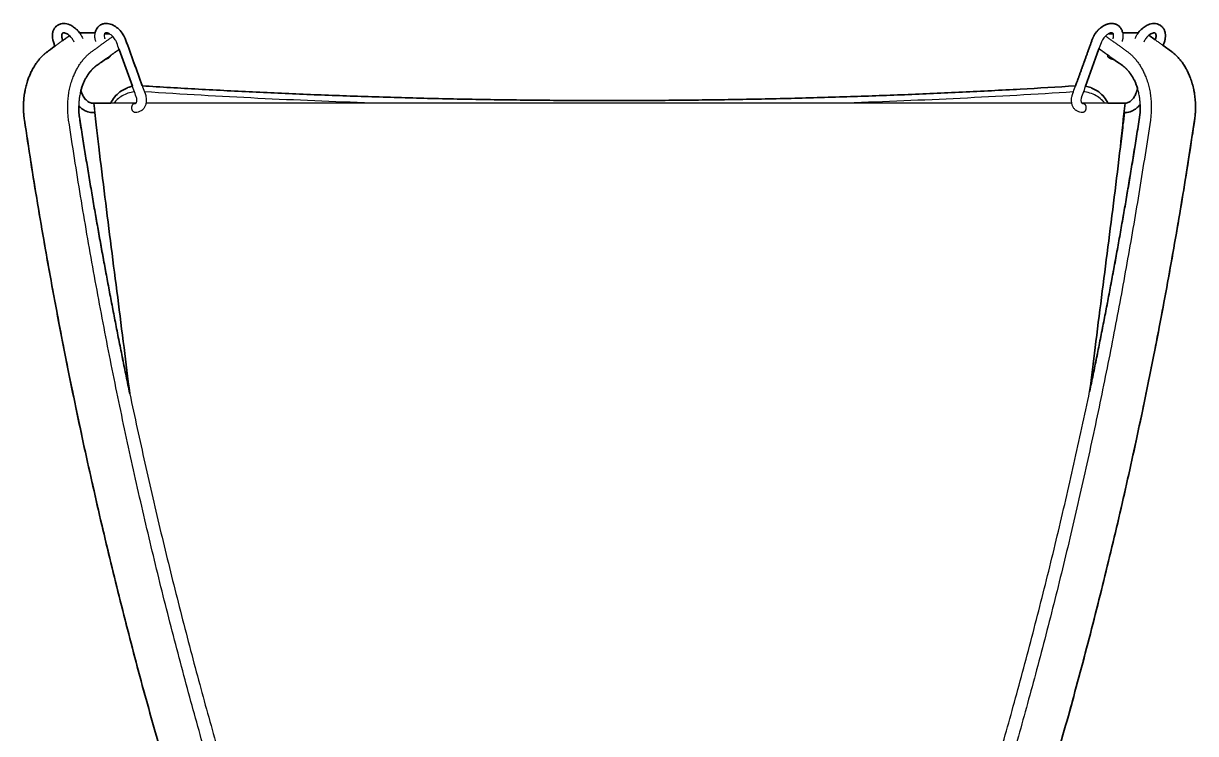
# Model space of a CAD drawing. Header units: millimetres. Extents: x 0 to 1845, y -1231 to 1016.
# Drawn here: x 32 to 782, y -670 to -216 of the extents above; entities that cross this region are included whole.
import ezdxf

# ---------------------------------------------------------------- set-up
doc = ezdxf.new("R2010")
doc.units = ezdxf.units.MM
doc.layers.add('Blocks', color=7, linetype='Continuous')
doc.layers.add('Blocks$Inner', color=7, linetype='Continuous', lineweight=25, true_color=0x007f00)
doc.layers.add('Blocks$Outline', color=7, linetype='Continuous', lineweight=35, true_color=0xff3f3f)

# ---------------------------------------------------------------- blocks, each defined once
blk = doc.blocks.new('Falcon Lounge Chair Back')
at = {"layer": 'Blocks$Inner'}
for points, knots in [([(51.59, 1003.24), (51.44, 1003.66), (51.31, 1004.08), (51.13, 1004.76), (51.07, 1005.03), (51.01, 1005.3), (50.89, 1005.93), (50.81, 1006.56), (50.78, 1007.18), (50.74, 1007.91), (50.78, 1008.64), (51.01, 1010.03), (51.2, 1010.69), (51.48, 1011.32), (51.72, 1011.88), (52.02, 1012.4), (52.79, 1013.4), (53.26, 1013.86), (53.8, 1014.25)], [41.390584, 41.390584, 41.390584, 41.390584, 42.762706, 42.762706, 43.651176, 43.651176, 43.651176, 45.723365, 45.723365, 45.723365, 48.199177, 48.199177, 50.644947, 50.644947, 50.644947, 52.81199, 52.81199, 55.214197, 55.214197, 55.214197, 55.214197]), ([(53.8, 1014.25), (53.85, 1014.28), (53.89, 1014.31), (54.04, 1014.41), (54.14, 1014.48), (54.24, 1014.54), (54.82, 1014.89), (55.45, 1015.16), (56.73, 1015.48), (57.37, 1015.56), (58.01, 1015.56), (59.27, 1015.56), (60.56, 1015.26), (61.81, 1014.74), (62.27, 1014.54), (62.72, 1014.32), (63.17, 1014.06), (63.98, 1013.6), (64.76, 1013.04), (65.5, 1012.39), (66.63, 1011.42), (67.65, 1010.26), (69.15, 1008.04), (69.7, 1007.03), (70.13, 1005.99)], [55.214197, 55.214197, 55.214197, 55.214197, 55.419834, 55.419834, 55.84661, 55.84661, 55.84661, 58.327912, 58.327912, 60.610626, 60.610626, 60.610626, 65.136614, 65.136614, 65.136614, 66.793989, 66.793989, 66.793989, 69.817762, 69.817762, 69.817762, 74.427916, 74.427916, 77.897101, 77.897101, 77.897101, 77.897101]), ([(78.53, 1003.96), (78.46, 1004.17), (78.41, 1004.38), (78.29, 1004.82), (78.24, 1005.06), (78.19, 1005.3), (78.01, 1006.18), (77.93, 1007.05), (77.94, 1007.91), (77.96, 1008.62), (78.04, 1009.31), (78.37, 1010.68), (78.63, 1011.35), (78.97, 1011.97), (79.47, 1012.87), (80.14, 1013.65), (80.98, 1014.25)], [0, 0, 0, 0, 0.679701, 0.679701, 1.467581, 1.467581, 1.467581, 4.363393, 4.363393, 4.363393, 6.78417, 6.78417, 9.337298, 9.337298, 9.337298, 13.046497, 13.046497, 13.046497, 13.046497]), ([(80.98, 1014.25), (81.32, 1014.5), (81.68, 1014.71), (82.06, 1014.89), (82.68, 1015.17), (83.33, 1015.37), (84.63, 1015.56), (85.27, 1015.58), (85.91, 1015.53), (87.17, 1015.42), (88.44, 1015.03), (89.65, 1014.43), (89.76, 1014.38), (89.86, 1014.32), (90.09, 1014.2), (90.22, 1014.13), (90.34, 1014.06), (91.37, 1013.48), (92.35, 1012.74), (93.25, 1011.88), (94.34, 1010.84), (95.31, 1009.64), (96.71, 1007.35), (97.2, 1006.32), (97.58, 1005.28)], [13.046497, 13.046497, 13.046497, 13.046497, 14.575592, 14.575592, 14.575592, 17.038315, 17.038315, 19.296015, 19.296015, 19.296015, 23.777894, 23.777894, 23.777894, 24.161206, 24.161206, 24.624192, 24.624192, 24.624192, 28.442211, 28.442211, 28.442211, 33.047966, 33.047966, 36.523917, 36.523917, 36.523917, 36.523917]), ([(715.73, 1005.28), (716.1, 1006.32), (716.6, 1007.35), (718, 1009.64), (718.96, 1010.84), (720.06, 1011.88), (720.96, 1012.74), (721.94, 1013.48), (722.96, 1014.06), (723.09, 1014.13), (723.21, 1014.2), (723.44, 1014.32), (723.55, 1014.38), (723.65, 1014.43), (724.87, 1015.03), (726.14, 1015.42), (727.4, 1015.53), (728.04, 1015.58), (728.67, 1015.56), (729.97, 1015.37), (730.63, 1015.17), (731.24, 1014.89), (731.62, 1014.71), (731.99, 1014.5), (732.33, 1014.25)], [16.730301, 16.730301, 16.730301, 16.730301, 20.206251, 20.206251, 24.812007, 24.812007, 24.812007, 28.630026, 28.630026, 28.630026, 29.093012, 29.093012, 29.476324, 29.476324, 29.476324, 33.958203, 33.958203, 33.958203, 36.215903, 36.215903, 38.678626, 38.678626, 38.678626, 40.207721, 40.207721, 40.207721, 40.207721]), ([(732.33, 1014.25), (733.16, 1013.65), (733.84, 1012.87), (734.33, 1011.97), (734.68, 1011.35), (734.93, 1010.68), (735.26, 1009.31), (735.35, 1008.62), (735.36, 1007.91), (735.38, 1007.05), (735.29, 1006.18), (735.12, 1005.3), (735.07, 1005.06), (735.01, 1004.82), (734.9, 1004.38), (734.84, 1004.17), (734.78, 1003.96)], [40.207721, 40.207721, 40.207721, 40.207721, 43.91692, 43.91692, 43.91692, 46.470048, 46.470048, 48.890825, 48.890825, 48.890825, 51.786637, 51.786637, 51.786637, 52.574517, 52.574517, 53.254218, 53.254218, 53.254218, 53.254218]), ([(743.18, 1005.99), (743.61, 1007.03), (744.15, 1008.04), (745.66, 1010.26), (746.67, 1011.42), (747.8, 1012.39), (748.54, 1013.04), (749.33, 1013.6), (750.14, 1014.06), (750.58, 1014.32), (751.04, 1014.54), (751.5, 1014.74), (752.74, 1015.26), (754.03, 1015.56), (755.3, 1015.56), (755.94, 1015.56), (756.57, 1015.48), (757.85, 1015.16), (758.48, 1014.89), (759.07, 1014.54), (759.17, 1014.48), (759.27, 1014.41), (759.41, 1014.31), (759.46, 1014.28), (759.51, 1014.25)], [0.792398, 0.792398, 0.792398, 0.792398, 4.261582, 4.261582, 8.871737, 8.871737, 8.871737, 11.89551, 11.89551, 11.89551, 13.552885, 13.552885, 13.552885, 18.078873, 18.078873, 18.078873, 20.361587, 20.361587, 22.842889, 22.842889, 22.842889, 23.269664, 23.269664, 23.475301, 23.475301, 23.475301, 23.475301]), ([(759.51, 1014.25), (760.04, 1013.86), (760.52, 1013.4), (761.29, 1012.4), (761.59, 1011.88), (761.83, 1011.32), (762.1, 1010.69), (762.29, 1010.03), (762.52, 1008.64), (762.56, 1007.91), (762.53, 1007.18), (762.5, 1006.56), (762.42, 1005.93), (762.29, 1005.3), (762.24, 1005.03), (762.18, 1004.76), (761.99, 1004.08), (761.86, 1003.66), (761.71, 1003.24)], [23.475301, 23.475301, 23.475301, 23.475301, 25.877509, 25.877509, 28.044551, 28.044551, 28.044551, 30.490322, 30.490322, 32.966134, 32.966134, 32.966134, 35.038323, 35.038323, 35.038323, 35.926792, 35.926792, 37.298915, 37.298915, 37.298915, 37.298915]), ([(57.31, 1009.38), (57.28, 1009.36), (57.26, 1009.34), (57.23, 1009.32), (57.23, 1009.31), (57.21, 1009.29), (57.19, 1009.28), (57.11, 1009.19), (57.05, 1009.09), (56.98, 1008.93), (56.88, 1008.71), (56.8, 1008.39), (56.75, 1007.53), (56.78, 1007.04), (56.89, 1006.49), (56.93, 1006.34), (56.96, 1006.18), (57.07, 1005.78), (57.14, 1005.53), (57.24, 1005.28)], [-8.566694, -8.566694, -8.566694, -8.566694, -7.951207, -7.951207, -7.851441, -7.851441, -7.4565, -7.4565, -5.957676, -5.957676, -5.957676, -3.777052, -3.777052, -1.718401, -1.718401, -1.718401, -1.152666, -1.152666, -0.268326, -0.268326, -0.268326, -0.268326]), ([(64.59, 1003.69), (64.31, 1004.35), (63.96, 1005.01), (62.97, 1006.47), (62.29, 1007.24), (61.57, 1007.86), (61.11, 1008.26), (60.64, 1008.59), (60.19, 1008.86), (59.72, 1009.12), (59.27, 1009.31), (58.53, 1009.52), (58.24, 1009.56), (58.01, 1009.56), (57.8, 1009.56), (57.65, 1009.53), (57.44, 1009.46), (57.37, 1009.42), (57.31, 1009.38)], [-22.705333, -22.705333, -22.705333, -22.705333, -20.411477, -20.411477, -17.360249, -17.360249, -17.360249, -15.410488, -15.410488, -15.410488, -13.431876, -13.431876, -11.656997, -11.656997, -11.656997, -10.055516, -10.055516, -8.566694, -8.566694, -8.566694, -8.566694]), ([(84.48, 1009.38), (84.46, 1009.36), (84.43, 1009.34), (84.39, 1009.3), (84.37, 1009.28), (84.34, 1009.24), (84.32, 1009.22), (84.3, 1009.19), (84.29, 1009.18), (84.27, 1009.15), (84.25, 1009.11), (84.22, 1009.07), (84.11, 1008.87), (84, 1008.55), (83.92, 1007.64), (83.95, 1007.09), (84.07, 1006.49), (84.1, 1006.35), (84.13, 1006.22), (84.19, 1005.96), (84.23, 1005.84), (84.27, 1005.71)], [15.387159, 15.387159, 15.387159, 15.387159, 15.992157, 15.992157, 16.485914, 16.485914, 16.885468, 16.885468, 16.992724, 16.992724, 17.492367, 17.492367, 17.492367, 19.970912, 19.970912, 22.24143, 22.24143, 22.24143, 22.74275, 22.74275, 23.178727, 23.178727, 23.178727, 23.178727]), ([(91.93, 1003.24), (91.7, 1003.89), (91.38, 1004.56), (90.46, 1006.06), (89.82, 1006.86), (89.11, 1007.53), (88.54, 1008.07), (87.94, 1008.52), (87.36, 1008.86), (87.24, 1008.93), (87.11, 1008.99), (86.77, 1009.16), (86.56, 1009.25), (85.99, 1009.46), (85.66, 1009.52), (85.39, 1009.55), (85.12, 1009.57), (84.93, 1009.55), (84.64, 1009.48), (84.56, 1009.43), (84.48, 1009.38)], [0.731674, 0.731674, 0.731674, 0.731674, 3.021457, 3.021457, 6.075521, 6.075521, 6.075521, 8.548543, 8.548543, 8.548543, 9.080817, 9.080817, 10.020746, 10.020746, 11.794963, 11.794963, 11.794963, 13.581821, 13.581821, 15.387159, 15.387159, 15.387159, 15.387159]), ([(728.82, 1009.38), (728.75, 1009.43), (728.66, 1009.48), (728.38, 1009.55), (728.18, 1009.57), (727.91, 1009.55), (727.64, 1009.52), (727.31, 1009.46), (726.74, 1009.25), (726.53, 1009.16), (726.19, 1008.99), (726.07, 1008.93), (725.94, 1008.86), (725.36, 1008.52), (724.76, 1008.07), (724.19, 1007.53), (723.49, 1006.86), (722.84, 1006.06), (721.93, 1004.56), (721.61, 1003.89), (721.37, 1003.24)], [7.791568, 7.791568, 7.791568, 7.791568, 9.596907, 9.596907, 11.383764, 11.383764, 11.383764, 13.157981, 13.157981, 14.09791, 14.09791, 14.630185, 14.630185, 14.630185, 17.103207, 17.103207, 17.103207, 20.15727, 20.15727, 22.447054, 22.447054, 22.447054, 22.447054]), ([(729.04, 1005.71), (729.08, 1005.84), (729.11, 1005.96), (729.18, 1006.22), (729.21, 1006.35), (729.24, 1006.49), (729.36, 1007.09), (729.39, 1007.64), (729.31, 1008.55), (729.19, 1008.87), (729.08, 1009.07), (729.06, 1009.11), (729.04, 1009.15), (729.01, 1009.18), (729.01, 1009.19), (728.99, 1009.22), (728.97, 1009.24), (728.93, 1009.28), (728.91, 1009.3), (728.87, 1009.34), (728.85, 1009.36), (728.82, 1009.38)], [0, 0, 0, 0, 0.435978, 0.435978, 0.937298, 0.937298, 0.937298, 3.207819, 3.207819, 5.686367, 5.686367, 5.686367, 6.185995, 6.185995, 6.293251, 6.293251, 6.692809, 6.692809, 7.186572, 7.186572, 7.791568, 7.791568, 7.791568, 7.791568]), ([(756, 1009.38), (755.94, 1009.42), (755.87, 1009.46), (755.65, 1009.53), (755.51, 1009.56), (755.3, 1009.56), (755.06, 1009.56), (754.77, 1009.52), (754.03, 1009.31), (753.59, 1009.12), (753.12, 1008.86), (752.66, 1008.59), (752.19, 1008.26), (751.73, 1007.86), (751.01, 1007.24), (750.34, 1006.47), (749.35, 1005.01), (748.99, 1004.35), (748.72, 1003.69)], [8.566694, 8.566694, 8.566694, 8.566694, 10.055516, 10.055516, 11.656997, 11.656997, 11.656997, 13.431876, 13.431876, 15.410488, 15.410488, 15.410488, 17.360249, 17.360249, 17.360249, 20.411477, 20.411477, 22.705333, 22.705333, 22.705333, 22.705333]), ([(756.07, 1005.28), (756.16, 1005.53), (756.24, 1005.78), (756.34, 1006.18), (756.38, 1006.34), (756.41, 1006.49), (756.52, 1007.04), (756.55, 1007.53), (756.51, 1008.39), (756.42, 1008.71), (756.32, 1008.93), (756.26, 1009.09), (756.19, 1009.19), (756.11, 1009.28), (756.1, 1009.29), (756.08, 1009.31), (756.08, 1009.32), (756.05, 1009.34), (756.02, 1009.36), (756, 1009.38)], [0.268326, 0.268326, 0.268326, 0.268326, 1.152666, 1.152666, 1.718401, 1.718401, 1.718401, 3.777052, 3.777052, 5.957676, 5.957676, 5.957676, 7.456496, 7.456496, 7.851436, 7.851436, 7.951202, 7.951202, 8.566694, 8.566694, 8.566694, 8.566694]), ([(88.08, 964.69), (88.23, 964.99), (88.39, 965.29), (88.56, 965.59), (89.33, 966.96), (90.28, 968.25), (91.35, 969.4), (92.42, 970.55), (93.64, 971.58), (94.95, 972.45), (96.01, 973.15), (97.14, 973.75), (98.31, 974.24), (98.44, 974.3), (98.56, 974.35), (98.8, 974.44), (98.92, 974.48), (99.03, 974.53), (99.99, 974.88), (100.97, 975.16), (101.98, 975.37)], [11.643512, 11.643512, 11.643512, 11.643512, 12.671187, 12.671187, 12.671187, 17.438098, 17.438098, 17.438098, 22.181621, 22.181621, 22.181621, 26.006193, 26.006193, 26.006193, 26.408949, 26.408949, 26.783679, 26.783679, 26.783679, 29.874066, 29.874066, 29.874066, 29.874066]), ([(108.24, 975.68), (120.21, 974.93), (132.18, 974.22), (144.15, 973.56), (156.46, 972.88), (168.78, 972.24), (181.11, 971.65), (193.43, 971.06), (205.76, 970.52), (218.09, 970.03), (230.42, 969.54), (242.75, 969.1), (255.09, 968.7), (267.73, 968.29), (280.37, 967.94), (293.01, 967.63), (305.66, 967.33), (318.31, 967.07), (330.96, 966.87), (343.61, 966.67), (356.27, 966.51), (368.93, 966.41), (381.59, 966.31), (394.25, 966.26), (406.92, 966.26), (419.58, 966.26), (432.24, 966.31), (444.91, 966.41), (457.56, 966.51), (470.22, 966.67), (482.88, 966.87), (495.52, 967.07), (508.17, 967.33), (520.82, 967.63), (533.46, 967.94), (546.11, 968.29), (558.75, 968.7), (571.08, 969.1), (583.41, 969.54), (595.75, 970.03), (608.07, 970.52), (620.4, 971.06), (632.73, 971.65), (645.05, 972.24), (657.37, 972.88), (669.69, 973.56), (681.48, 974.21), (693.27, 974.91), (705.05, 975.65)], [1.038855, 1.038855, 1.038855, 1.038855, 37.006175, 37.006175, 37.006175, 74.016019, 74.016019, 74.016019, 111.032289, 111.032289, 111.032289, 148.057382, 148.057382, 148.057382, 185.996678, 185.996678, 185.996678, 223.950546, 223.950546, 223.950546, 261.921743, 261.921743, 261.921743, 299.912963, 299.912963, 299.912963, 337.904182, 337.904182, 337.904182, 375.875379, 375.875379, 375.875379, 413.829247, 413.829247, 413.829247, 451.768543, 451.768543, 451.768543, 488.793636, 488.793636, 488.793636, 525.809906, 525.809906, 525.809906, 562.81975, 562.81975, 562.81975, 598.246568, 598.246568, 598.246568, 598.246568]), ([(711.36, 975.46), (712.54, 975.25), (713.69, 974.94), (714.8, 974.53), (714.92, 974.48), (715.03, 974.44), (715.27, 974.35), (715.4, 974.3), (715.52, 974.24), (716.69, 973.75), (717.82, 973.15), (718.88, 972.45), (720.19, 971.58), (721.41, 970.55), (722.48, 969.4), (723.55, 968.25), (724.5, 966.96), (725.27, 965.59), (725.44, 965.29), (725.6, 964.99), (725.75, 964.69)], [4.868253, 4.868253, 4.868253, 4.868253, 8.464325, 8.464325, 8.464325, 8.839055, 8.839055, 9.241811, 9.241811, 9.241811, 13.066383, 13.066383, 13.066383, 17.809906, 17.809906, 17.809906, 22.576817, 22.576817, 22.576817, 23.604509, 23.604509, 23.604509, 23.604509]), ([(69.69, 970.71), (69.97, 969.94), (70.37, 969.15), (71.42, 967.6), (72.07, 966.86), (72.76, 966.26), (73.2, 965.88), (73.66, 965.55), (74.1, 965.3), (74.55, 965.04), (74.97, 964.87), (75.68, 964.67), (75.96, 964.63), (76.17, 964.63)], [41.390585, 41.390585, 41.390585, 41.390585, 44.104281, 44.104281, 47.049601, 47.049601, 47.049601, 48.931237, 48.931237, 48.931237, 50.840616, 50.840616, 52.555115, 52.555115, 52.555115, 52.555115]), ([(103.24, 971.87), (103.17, 971.87), (103.1, 971.86), (101.69, 971.67), (100.37, 971.35), (97.81, 970.48), (96.58, 969.91), (94.27, 968.56), (93.18, 967.76), (91.44, 966.2), (90.74, 965.47), (90.11, 964.69)], [-0.8812244, -0.8812244, -0.8812244, -0.8812244, -0.8750001, -0.8750001, -0.7500001, -0.7500001, -0.6250836, -0.6250836, -0.4999982, -0.4999982, -0.4050916, -0.4050916, -0.4050916, -0.4050916]), ([(104.35, 964.79), (104.37, 964.8), (104.39, 964.82), (104.41, 964.84), (104.42, 964.85), (104.43, 964.86), (104.45, 964.88), (104.52, 964.96), (104.58, 965.05), (104.64, 965.19), (104.73, 965.39), (104.81, 965.69), (104.85, 966.51), (104.82, 966.99), (104.71, 967.52), (104.69, 967.66), (104.65, 967.81), (104.55, 968.2), (104.47, 968.44), (104.39, 968.68)], [-84.335731, -84.335731, -84.335731, -84.335731, -83.739261, -83.739261, -83.64256, -83.64256, -83.259772, -83.259772, -81.808087, -81.808087, -81.808087, -79.7008, -79.7008, -77.714372, -77.714372, -77.714372, -77.168461, -77.168461, -76.315062, -76.315062, -76.315062, -76.315062]), ([(110.03, 970.71), (110.18, 970.31), (110.31, 969.9), (110.48, 969.23), (110.54, 968.96), (110.6, 968.7), (110.72, 968.08), (110.8, 967.47), (110.83, 966.87), (110.86, 966.14), (110.82, 965.43), (110.6, 964.07), (110.41, 963.42), (110.14, 962.8), (109.91, 962.25), (109.61, 961.74), (108.85, 960.76), (108.38, 960.3), (107.85, 959.92)], [75.315062, 75.315062, 75.315062, 75.315062, 76.65613, 76.65613, 77.524658, 77.524658, 77.524658, 79.550995, 79.550995, 79.550995, 81.973591, 81.973591, 84.368918, 84.368918, 84.368918, 86.49303, 86.49303, 88.848893, 88.848893, 88.848893, 88.848893]), ([(705.45, 959.92), (704.92, 960.3), (704.45, 960.76), (703.7, 961.74), (703.4, 962.25), (703.16, 962.8), (702.9, 963.42), (702.71, 964.07), (702.48, 965.43), (702.45, 966.14), (702.48, 966.87), (702.51, 967.47), (702.58, 968.08), (702.71, 968.7), (702.76, 968.96), (702.82, 969.23), (703, 969.9), (703.13, 970.31), (703.27, 970.71)], [5.14033, 5.14033, 5.14033, 5.14033, 7.496193, 7.496193, 9.620305, 9.620305, 9.620305, 12.015631, 12.015631, 14.438228, 14.438228, 14.438228, 16.464565, 16.464565, 16.464565, 17.333093, 17.333093, 18.674161, 18.674161, 18.674161, 18.674161]), ([(708.92, 968.68), (708.83, 968.44), (708.76, 968.2), (708.65, 967.81), (708.62, 967.66), (708.59, 967.52), (708.48, 966.99), (708.45, 966.51), (708.5, 965.69), (708.58, 965.39), (708.67, 965.19), (708.73, 965.05), (708.79, 964.96), (708.86, 964.88), (708.87, 964.86), (708.89, 964.85), (708.89, 964.84), (708.92, 964.82), (708.94, 964.8), (708.96, 964.79)], [40.643204, 40.643204, 40.643204, 40.643204, 41.496603, 41.496603, 42.042514, 42.042514, 42.042514, 44.028941, 44.028941, 46.136229, 46.136229, 46.136229, 47.58791, 47.58791, 47.970697, 47.970697, 48.067398, 48.067398, 48.663873, 48.663873, 48.663873, 48.663873]), ([(723.72, 964.69), (723.33, 965.17), (722.91, 965.64), (721.45, 967.11), (720.32, 968.02), (717.9, 969.58), (716.6, 970.23), (713.89, 971.24), (712.49, 971.6), (710.74, 971.86), (710.41, 971.9), (710.09, 971.93)], [-0.5544667, -0.5544667, -0.5544667, -0.5544667, -0.5000333, -0.5000333, -0.3749755, -0.3749755, -0.2499375, -0.2499375, -0.1249666, -0.1249666, -0.096828, -0.096828, -0.096828, -0.096828]), ([(737.13, 964.63), (737.35, 964.63), (737.63, 964.67), (738.33, 964.87), (738.76, 965.04), (739.21, 965.3), (739.65, 965.55), (740.1, 965.88), (740.54, 966.26), (741.24, 966.86), (741.89, 967.6), (742.94, 969.15), (743.34, 969.94), (743.62, 970.71)], [41.153478, 41.153478, 41.153478, 41.153478, 42.867977, 42.867977, 44.777355, 44.777355, 44.777355, 46.658992, 46.658992, 46.658992, 49.604311, 49.604311, 52.318008, 52.318008, 52.318008, 52.318008]), ([(76.17, 958.63), (74.93, 958.63), (73.67, 958.92), (72.45, 959.43), (72, 959.62), (71.55, 959.85), (71.12, 960.1), (70.32, 960.55), (69.56, 961.1), (68.83, 961.73), (68.4, 962.1), (67.98, 962.51), (67.58, 962.94)], [41.153478, 41.153478, 41.153478, 41.153478, 45.583183, 45.583183, 45.583183, 47.203802, 47.203802, 47.203802, 50.159171, 50.159171, 50.159171, 51.940018, 51.940018, 51.940018, 51.940018]), ([(96.76, 964.69), (94.75, 964.69), (92.35, 964.69), (87.84, 964.69), (85.72, 964.69), (82.04, 964.69), (80.56, 964.69), (78.45, 964.69), (77.77, 964.69), (77.44, 964.69)], [2.036198, 2.036198, 2.036198, 2.036198, 8.049671, 8.049671, 12.94017, 12.94017, 17.509145, 17.509145, 21.864358, 21.864358, 21.864358, 21.864358]), ([(103.71, 964.63), (103.91, 964.63), (104.05, 964.66), (104.24, 964.72), (104.29, 964.75), (104.35, 964.79)], [95.139223, 95.139223, 95.139223, 95.139223, 96.688561, 96.688561, 98.132257, 98.132257, 98.132257, 98.132257]), ([(107.85, 959.92), (107.81, 959.89), (107.76, 959.85), (107.62, 959.76), (107.52, 959.69), (107.43, 959.63), (106.85, 959.28), (106.23, 959.03), (104.97, 958.71), (104.34, 958.63), (103.71, 958.63)], [88.848893, 88.848893, 88.848893, 88.848893, 89.050582, 89.050582, 89.469159, 89.469159, 89.469159, 91.902312, 91.902312, 94.139223, 94.139223, 94.139223, 94.139223]), ([(709.59, 958.63), (708.96, 958.63), (708.34, 958.71), (707.08, 959.03), (706.46, 959.28), (705.88, 959.63), (705.78, 959.69), (705.68, 959.76), (705.54, 959.85), (705.5, 959.89), (705.45, 959.92)], [-0.15, -0.15, -0.15, -0.15, 2.086911, 2.086911, 4.520064, 4.520064, 4.520064, 4.938641, 4.938641, 5.14033, 5.14033, 5.14033, 5.14033]), ([(708.96, 964.79), (709.01, 964.75), (709.07, 964.72), (709.26, 964.66), (709.4, 964.63), (709.59, 964.63)], [0, 0, 0, 0, 1.443696, 1.443696, 2.993034, 2.993034, 2.993034, 2.993034]), ([(736.71, 964.69), (736.39, 964.69), (735.7, 964.69), (733.6, 964.69), (732.12, 964.69), (728.44, 964.69), (726.31, 964.69), (721.82, 964.69), (719.41, 964.69), (717.39, 964.69)], [274.586343, 274.586343, 274.586343, 274.586343, 281.472931, 281.472931, 288.716919, 288.716919, 296.499133, 296.499133, 306.097839, 306.097839, 306.097839, 306.097839]), ([(746.44, 963.75), (745.84, 963.02), (745.18, 962.34), (744.47, 961.73), (743.75, 961.1), (742.98, 960.55), (742.19, 960.1), (741.75, 959.85), (741.31, 959.62), (740.86, 959.43), (739.64, 958.92), (738.37, 958.63), (737.13, 958.63)], [24.616596, 24.616596, 24.616596, 24.616596, 27.492151, 27.492151, 27.492151, 30.447522, 30.447522, 30.447522, 32.068141, 32.068141, 32.068141, 36.497844, 36.497844, 36.497844, 36.497844]), ([(80.42, 936.61), (81.69, 925.93), (83.01, 915.24), (85.69, 893.86), (87.04, 883.18), (89.77, 861.78), (91.14, 851.08), (93.87, 829.66), (95.23, 818.96), (97.8, 798.5), (99.02, 788.75), (100.23, 778.99)], [31.283559, 31.283559, 31.283559, 31.283559, 64.656845, 64.656845, 98.008473, 98.008473, 131.403379, 131.403379, 164.776649, 164.776649, 195.161597, 195.161597, 195.161597, 195.161597]), ([(714.08, 780.25), (715.23, 789.59), (716.4, 798.92), (718.92, 818.96), (720.28, 829.66), (723.01, 851.08), (724.38, 861.78), (727.11, 883.18), (728.46, 893.86), (731.14, 915.24), (732.46, 925.93), (733.73, 936.61)], [106.99086, 106.99086, 106.99086, 106.99086, 136.789209, 136.789209, 170.98632, 170.98632, 205.205629, 205.205629, 239.380538, 239.380538, 273.577666, 273.577666, 273.577666, 273.577666])]:
    blk.add_open_spline(points, degree=3, knots=knots, dxfattribs=at)
for points, degree in [([(61.71, 1007.74), (47.7, 997.64)], 1), ([(57.24, 1005.28), (57.45, 1004.67)], 1), ([(68.11, 1009.56), (78.11, 1009.56)], 1), ([(75.98, 997.64), (89.36, 1007.28)], 1), ([(87.06, 1009.02), (84.19, 1009.02)], 1), ([(97.58, 1005.28), (110.03, 970.71)], 1), ([(703.27, 970.71), (715.73, 1005.28)], 1), ([(724.25, 1007.59), (738.06, 997.64)], 1), ([(729.11, 1009.02), (726.24, 1009.02)], 1), ([(735.19, 1009.56), (745.2, 1009.56)], 1), ([(766.34, 997.64), (751.93, 1008.03)], 1), ([(756, 1005.09), (756.07, 1005.28)], 1), ([(52.39, 1001.02), (51.59, 1003.24)], 1), ([(93.46, 999.01), (79.18, 988.78)], 1), ([(104.39, 968.68), (91.93, 1003.24)], 1), ([(721.37, 1003.24), (708.92, 968.68)], 1), ([(734.86, 988.78), (720, 999.43)], 1), ([(761.71, 1003.24), (761.07, 1001.44)], 1), ([(86.92, 993.71), (86.76, 994.21)], 1), ([(87.6, 994.77), (87.59, 994.81)], 1), ([(725.7, 994.77), (725.85, 995.24)], 1), ([(68.96, 972.73), (69.69, 970.71)], 1), ([(254.8, 964.69), (206.41, 966.3), (158.02, 968.68), (109.63, 971.83)], 3), ([(703.66, 971.79), (655.45, 968.66), (607.24, 966.29), (559.03, 964.69)], 3), ([(743.62, 970.71), (744.75, 973.87)], 1), ([(76.17, 964.63), (77.08, 964.63)], 1), ([(77.44, 964.69), (77.08, 964.69)], 1), ([(77.08, 964.69), (77.64, 960), (78.75, 950.64), (79.87, 941.29), (80.42, 936.61)], 3), ([(80.42, 936.61), (79.43, 945.97), (78.44, 955.33), (77.44, 964.69)], 3), ([(104.14, 964.69), (96.76, 964.69)], 1), ([(702.61, 964.69), (110.7, 964.69)], 1), ([(717.39, 964.69), (709.16, 964.69)], 1), ([(733.73, 936.61), (734.72, 945.97), (735.71, 955.33), (736.71, 964.69)], 3), ([(733.73, 936.61), (734.28, 941.29), (735.4, 950.64), (736.51, 960), (737.08, 964.69)], 3), ([(737.08, 964.69), (736.71, 964.69)], 1), ([(737.07, 964.63), (737.13, 964.63)], 1), ([(77.8, 958.63), (76.17, 958.63)], 1), ([(737.13, 958.63), (736.35, 958.63)], 1)]:
    blk.add_open_spline(points, degree=degree, dxfattribs=at)
for points, weights in [([(715.72, 1005.27), (715.73, 1005.28), (715.73, 1005.28)], [0.998950113555, 0.99947186976, 1]), ([(756.07, 1005.04), (756.03, 1005.17), (756.07, 1005.28)], [0.965039695834, 0.97586299027, 1]), ([(47.7, 997.64), (28.38, 983.72), (32.87, 953.73)], [1, 0.793698712097, 1]), ([(61.15, 953.73), (56.67, 983.72), (75.98, 997.64)], [1, 0.793698712097, 1]), ([(91.94, 1003.24), (91.94, 1003.24), (91.93, 1003.24)], [0.998114541773, 0.999049481904, 0.999995567935]), ([(721.37, 1003.24), (721.37, 1003.24), (721.37, 1003.24)], [0.999995567936, 0.999049481913, 0.99811454179]), ([(738.06, 997.64), (757.37, 983.72), (752.89, 953.73)], [1, 0.793698712097, 1]), ([(781.17, 953.73), (785.66, 983.72), (766.34, 997.64)], [1, 0.793698712097, 1]), ([(84.7, 992.73), (86.04, 993.07), (86.92, 993.71)], [0.938112151968, 0.878549335542, 1]), ([(86.92, 993.71), (87.74, 994.3), (87.6, 994.77)], [1, 0.915979806216, 1]), ([(726.39, 993.71), (725.56, 994.3), (725.7, 994.77)], [1, 0.915979806216, 1]), ([(79.18, 988.78), (64.54, 978.27), (68.06, 955.6)], [1, 0.790846938477, 1]), ([(745.98, 955.6), (749.5, 978.27), (734.86, 988.78)], [1, 0.790846938477, 1]), ([(102.75, 964.3), (103.68, 964.3), (104.35, 964.79)], [1, 0.977383430542, 1]), ([(102.75, 964.3), (103.2, 964.63), (103.71, 964.63)], [1, 0.972369920398, 1]), ([(708.96, 964.79), (709.63, 964.3), (710.55, 964.3)], [1, 0.977383430542, 1]), ([(709.59, 964.63), (709.43, 964.63), (709.27, 964.6)], [1, 0.974258363263, 0.95468984362]), ([(710.55, 964.3), (710.1, 964.63), (709.59, 964.63)], [1, 0.972369920398, 1]), ([(32.87, 953.73), (87.65, 587.22), (218.77, 261.72)], [0.903060805083, 0.938317354638, 0.998681745094]), ([(247.05, 261.72), (115.93, 587.22), (61.15, 953.73)], [0.998681745094, 0.938317354638, 0.903060805083]), ([(68.06, 955.6), (124.45, 591.81), (253.07, 266.84)], [0.998740521402, 0.941171351182, 0.906429337483]), ([(560.97, 266.84), (689.59, 591.81), (745.98, 955.6)], [0.998740521402, 0.941171351182, 0.906429337483]), ([(752.89, 953.73), (698.11, 587.22), (566.99, 261.72)], [0.998681745094, 0.938317354638, 0.903060805083]), ([(595.27, 261.72), (726.4, 587.22), (781.17, 953.73)], [0.903060805083, 0.938317354638, 0.998681745094])]:
    blk.add_rational_spline(points, weights, degree=2, dxfattribs=at)
for points, weights, knots in [([(729.6, 992.55), (729.51, 992.56), (729.43, 992.57), (727.62, 992.82), (726.39, 993.71)], [0.982530991575, 0.990739270749, 1, 0.837025796916, 1], [-3.671224, -3.671224, -3.671224, -3.47383, -3.47383, 0, 0, 0]), ([(103.71, 958.63), (102.04, 958.63), (101.65, 960.93), (101.26, 963.23), (102.75, 964.3)], [1, 0.785316930881, 1, 0.785316930881, 1], [94.1392229, 94.1392229, 94.1392229, 94.5642229, 94.5642229, 94.9892229, 94.9892229, 94.9892229]), ([(710.55, 964.3), (712.04, 963.23), (711.65, 960.93), (711.26, 958.63), (709.59, 958.63)], [1, 0.785316930881, 1, 0.785316930881, 1], [-1, -1, -1, -0.575, -0.575, -0.15, -0.15, -0.15])]:
    blk.add_rational_spline(points, weights, degree=2, knots=knots, dxfattribs=at)
at = {"layer": 'Blocks$Outline'}
for points in [[(57.45, 1004.67), (57.24, 1005.28)], [(78.11, 1009.56), (68.11, 1009.56)], [(87.06, 1009.02), (84.19, 1009.02)], [(729.11, 1009.02), (726.24, 1009.02)], [(745.2, 1009.56), (735.19, 1009.56)], [(756, 1005.09), (751.93, 1008.03)], [(756.07, 1005.28), (756, 1005.09)], [(93.46, 999.01), (101.98, 975.37)], [(766.34, 997.64), (761.07, 1001.44)]]:
    blk.add_lwpolyline(points, dxfattribs=at)
for points, degree, knots in [([(53.8, 1014.25), (53.26, 1013.86), (52.79, 1013.4), (52.02, 1012.4), (51.72, 1011.88), (51.48, 1011.32), (51.2, 1010.69), (51.01, 1010.03), (50.78, 1008.64), (50.74, 1007.91), (50.78, 1007.18), (50.81, 1006.56), (50.89, 1005.93), (51.01, 1005.3), (51.07, 1005.03), (51.13, 1004.76), (51.31, 1004.08), (51.44, 1003.66), (51.59, 1003.24)], 3, [-55.214197, -55.214197, -55.214197, -55.214197, -52.81199, -52.81199, -50.644947, -50.644947, -50.644947, -48.199177, -48.199177, -45.723365, -45.723365, -45.723365, -43.651176, -43.651176, -43.651176, -42.762706, -42.762706, -41.390584, -41.390584, -41.390584, -41.390584]), ([(68.11, 1009.56), (67.34, 1010.61), (66.46, 1011.56), (65.5, 1012.39), (64.76, 1013.04), (63.98, 1013.6), (63.17, 1014.06), (62.72, 1014.32), (62.27, 1014.54), (61.81, 1014.74), (60.56, 1015.26), (59.27, 1015.56), (58.01, 1015.56), (57.37, 1015.56), (56.73, 1015.48), (55.45, 1015.16), (54.82, 1014.89), (54.24, 1014.54), (54.14, 1014.48), (54.04, 1014.41), (53.89, 1014.31), (53.85, 1014.28), (53.8, 1014.25)], 3, [-32.33827, -32.33827, -32.33827, -32.33827, -28.427178, -28.427178, -28.427178, -25.403405, -25.403405, -25.403405, -23.74603, -23.74603, -23.74603, -19.220042, -19.220042, -19.220042, -16.937328, -16.937328, -14.456026, -14.456026, -14.456026, -14.029251, -14.029251, -13.823614, -13.823614, -13.823614, -13.823614]), ([(80.98, 1014.25), (80.14, 1013.65), (79.47, 1012.87), (78.97, 1011.97), (78.63, 1011.35), (78.37, 1010.68), (78.17, 1009.84), (78.14, 1009.7), (78.11, 1009.56), (78.11, 1009.56)], 3, [-13.046497, -13.046497, -13.046497, -13.046497, -9.337298, -9.337298, -9.337298, -6.78417, -6.78417, -6.284892, -6.284846, -6.284846, -6.284846, -6.284846]), ([(108.24, 975.68), (104.69, 985.55), (101.13, 995.41), (97.58, 1005.28), (97.58, 1005.28), (97.2, 1006.32), (96.71, 1007.35), (95.31, 1009.64), (94.34, 1010.84), (93.25, 1011.88), (92.35, 1012.74), (91.37, 1013.48), (90.34, 1014.06), (90.22, 1014.13), (90.09, 1014.2), (89.86, 1014.32), (89.76, 1014.38), (89.65, 1014.43), (88.44, 1015.03), (87.17, 1015.42), (85.91, 1015.53), (85.27, 1015.58), (84.63, 1015.56), (83.33, 1015.37), (82.68, 1015.17), (82.06, 1014.89), (81.73, 1014.73), (81.42, 1014.55), (81.12, 1014.35)], 3, [-69.737694, -69.737694, -69.737694, -69.737694, -36.52393, -36.523917, -36.523917, -36.523917, -33.047966, -33.047966, -28.442211, -28.442211, -28.442211, -24.624192, -24.624192, -24.624192, -24.161206, -24.161206, -23.777894, -23.777894, -23.777894, -19.296015, -19.296015, -19.296015, -17.038315, -17.038315, -14.575592, -14.575592, -14.575592, -13.257752, -13.257752, -13.257752, -13.257752]), ([(735.19, 1009.56), (735.16, 1009.7), (735.13, 1009.84), (734.93, 1010.68), (734.68, 1011.35), (734.33, 1011.97), (733.84, 1012.87), (733.16, 1013.65), (732.33, 1014.25)], 3, [-31.034548, -31.034548, -31.034548, -31.034548, -30.535142, -30.535142, -27.982014, -27.982014, -27.982014, -24.272815, -24.272815, -24.272815, -24.272815]), ([(759.51, 1014.25), (759.46, 1014.28), (759.41, 1014.31), (759.27, 1014.41), (759.17, 1014.48), (759.07, 1014.54), (758.48, 1014.89), (757.85, 1015.16), (756.57, 1015.48), (755.94, 1015.56), (755.3, 1015.56), (754.03, 1015.56), (752.74, 1015.26), (751.5, 1014.74), (751.04, 1014.54), (750.58, 1014.32), (750.14, 1014.06), (749.33, 1013.6), (748.54, 1013.04), (747.8, 1012.39), (746.84, 1011.56), (745.97, 1010.61), (745.2, 1009.56), (745.2, 1009.56)], 3, [-23.475301, -23.475301, -23.475301, -23.475301, -23.269664, -23.269664, -22.842889, -22.842889, -22.842889, -20.361587, -20.361587, -18.078873, -18.078873, -18.078873, -13.552885, -13.552885, -13.552885, -11.89551, -11.89551, -11.89551, -8.871737, -8.871737, -8.871737, -4.960993, -4.960827, -4.960827, -4.960827, -4.960827]), ([(761.71, 1003.24), (761.86, 1003.66), (761.99, 1004.08), (762.18, 1004.76), (762.24, 1005.03), (762.29, 1005.3), (762.42, 1005.93), (762.5, 1006.56), (762.53, 1007.18), (762.56, 1007.91), (762.52, 1008.64), (762.29, 1010.03), (762.1, 1010.69), (761.83, 1011.32), (761.59, 1011.88), (761.29, 1012.4), (760.52, 1013.4), (760.04, 1013.86), (759.51, 1014.25)], 3, [-14.450986, -14.450986, -14.450986, -14.450986, -13.078864, -13.078864, -12.190394, -12.190394, -12.190394, -10.118205, -10.118205, -10.118205, -7.642394, -7.642394, -5.196623, -5.196623, -5.196623, -3.02958, -3.02958, -0.627373, -0.627373, -0.627373, -0.627373]), ([(57.24, 1005.28), (57.14, 1005.53), (57.07, 1005.78), (56.96, 1006.18), (56.93, 1006.34), (56.89, 1006.49), (56.78, 1007.04), (56.75, 1007.53), (56.8, 1008.39), (56.88, 1008.71), (56.98, 1008.93), (57.05, 1009.09), (57.11, 1009.19), (57.19, 1009.28), (57.21, 1009.29), (57.23, 1009.31), (57.23, 1009.32), (57.26, 1009.34), (57.28, 1009.36), (57.31, 1009.38), (57.37, 1009.42), (57.44, 1009.46), (57.65, 1009.53), (57.8, 1009.56), (58.01, 1009.56), (58.24, 1009.56), (58.53, 1009.52), (59.27, 1009.31), (59.72, 1009.12), (60.19, 1008.86), (60.64, 1008.59), (61.11, 1008.26), (61.57, 1007.86), (61.62, 1007.82), (61.67, 1007.78), (61.71, 1007.74)], 3, [0.268326, 0.268326, 0.268326, 0.268326, 1.152666, 1.152666, 1.718401, 1.718401, 1.718401, 3.777052, 3.777052, 5.957676, 5.957676, 5.957676, 7.4565, 7.4565, 7.851441, 7.851441, 7.951207, 7.951207, 8.566694, 8.566694, 8.566694, 10.055516, 10.055516, 11.656997, 11.656997, 11.656997, 13.431876, 13.431876, 15.410488, 15.410488, 15.410488, 17.360249, 17.360249, 17.360249, 17.556242, 17.556242, 17.556242, 17.556242]), ([(84.19, 1009.02), (84.2, 1009.04), (84.21, 1009.05), (84.22, 1009.07), (84.25, 1009.11), (84.27, 1009.15), (84.29, 1009.18), (84.3, 1009.19), (84.32, 1009.22), (84.34, 1009.24), (84.37, 1009.28), (84.39, 1009.3), (84.43, 1009.34), (84.46, 1009.36), (84.48, 1009.38)], 3, [-2.316867, -2.316867, -2.316867, -2.316867, -2.105208, -2.105208, -2.105208, -1.605565, -1.605565, -1.498308, -1.498308, -1.098755, -1.098755, -0.604998, -0.604998, 0, 0, 0, 0]), ([(84.48, 1009.38), (84.56, 1009.43), (84.64, 1009.48), (84.93, 1009.55), (85.12, 1009.57), (85.39, 1009.55), (85.66, 1009.52), (85.99, 1009.46), (86.56, 1009.25), (86.77, 1009.16), (87.01, 1009.04), (87.04, 1009.03), (87.06, 1009.02)], 3, [-15.387159, -15.387159, -15.387159, -15.387159, -13.581821, -13.581821, -11.794963, -11.794963, -11.794963, -10.020746, -10.020746, -9.080817, -9.080817, -8.971836, -8.971836, -8.971836, -8.971836]), ([(715.73, 1005.28), (710.39, 990.46), (705.05, 975.65), (705.05, 975.65)], 2, [-39.059471, -39.059471, -39.059471, -5.807806, -5.807685, -5.807685, -5.807685]), ([(726.24, 1009.02), (726.27, 1009.03), (726.29, 1009.04), (726.53, 1009.16), (726.74, 1009.25), (727.31, 1009.46), (727.64, 1009.52), (727.91, 1009.55), (728.18, 1009.57), (728.38, 1009.55), (728.66, 1009.48), (728.75, 1009.43), (728.82, 1009.38)], 3, [-7.490138, -7.490138, -7.490138, -7.490138, -7.381158, -7.381158, -6.441229, -6.441229, -4.667012, -4.667012, -4.667012, -2.880154, -2.880154, -1.074816, -1.074816, -1.074816, -1.074816]), ([(728.82, 1009.38), (728.85, 1009.36), (728.87, 1009.34), (728.91, 1009.3), (728.93, 1009.28), (728.97, 1009.24), (728.99, 1009.22), (729.01, 1009.19), (729.01, 1009.18), (729.04, 1009.15), (729.06, 1009.11), (729.08, 1009.07), (729.09, 1009.05), (729.1, 1009.04), (729.11, 1009.02)], 3, [-7.791568, -7.791568, -7.791568, -7.791568, -7.186563, -7.186563, -6.6928, -6.6928, -6.293243, -6.293243, -6.185987, -6.185987, -5.686359, -5.686359, -5.686359, -5.474579, -5.474579, -5.474579, -5.474579]), ([(751.93, 1008.03), (752.33, 1008.35), (752.73, 1008.63), (753.12, 1008.86), (753.59, 1009.12), (754.03, 1009.31), (754.77, 1009.52), (755.06, 1009.56), (755.3, 1009.56), (755.51, 1009.56), (755.65, 1009.53), (755.87, 1009.46), (755.94, 1009.42), (756, 1009.38)], 3, [-17.080833, -17.080833, -17.080833, -17.080833, -15.410488, -15.410488, -15.410488, -13.431876, -13.431876, -11.656997, -11.656997, -11.656997, -10.055516, -10.055516, -8.566694, -8.566694, -8.566694, -8.566694]), ([(756.02, 1009.36), (756.04, 1009.35), (756.06, 1009.33), (756.08, 1009.32), (756.08, 1009.31), (756.1, 1009.29), (756.11, 1009.28), (756.19, 1009.19), (756.26, 1009.09), (756.32, 1008.93), (756.42, 1008.71), (756.51, 1008.39), (756.55, 1007.53), (756.52, 1007.04), (756.41, 1006.49), (756.38, 1006.34), (756.34, 1006.18), (756.24, 1005.78), (756.16, 1005.53), (756.07, 1005.28)], 3, [-8.353765, -8.353765, -8.353765, -8.353765, -7.951202, -7.951202, -7.851436, -7.851436, -7.456496, -7.456496, -5.957676, -5.957676, -5.957676, -3.777052, -3.777052, -1.718401, -1.718401, -1.718401, -1.152666, -1.152666, -0.268326, -0.268326, -0.268326, -0.268326]), ([(87.59, 994.81), (87.59, 994.81), (90.52, 996.91), (93.46, 999.01)], 2, [0.04373103, 0.04373103, 0.04373103, 0.0437313, 0.07425575, 0.07425575, 0.07425575]), ([(101.98, 975.37), (100.97, 975.16), (99.99, 974.88), (99.03, 974.53), (98.92, 974.48), (98.8, 974.44), (98.56, 974.35), (98.44, 974.3), (98.31, 974.24), (97.14, 973.75), (96.01, 973.15), (94.95, 972.45), (93.64, 971.58), (92.42, 970.55), (91.35, 969.4), (90.28, 968.25), (89.33, 966.96), (88.56, 965.59), (88.39, 965.29), (88.23, 964.99), (88.08, 964.69)], 3, [-29.874066, -29.874066, -29.874066, -29.874066, -26.783679, -26.783679, -26.783679, -26.408949, -26.408949, -26.006193, -26.006193, -26.006193, -22.181621, -22.181621, -22.181621, -17.438098, -17.438098, -17.438098, -12.671187, -12.671187, -12.671187, -11.643512, -11.643512, -11.643512, -11.643512]), ([(705.05, 975.65), (693.27, 974.91), (681.48, 974.21), (669.69, 973.56), (657.37, 972.88), (645.05, 972.24), (632.73, 971.65), (620.4, 971.06), (608.07, 970.52), (595.75, 970.03), (583.41, 969.54), (571.08, 969.1), (558.75, 968.7), (546.11, 968.29), (533.46, 967.94), (520.82, 967.63), (508.17, 967.33), (495.52, 967.07), (482.88, 966.87), (470.22, 966.67), (457.56, 966.51), (444.91, 966.41), (432.24, 966.31), (419.58, 966.26), (406.92, 966.26), (394.25, 966.26), (381.59, 966.31), (368.93, 966.41), (356.27, 966.51), (343.61, 966.67), (330.96, 966.87), (318.31, 967.07), (305.66, 967.33), (293.01, 967.63), (280.37, 967.94), (267.73, 968.29), (255.09, 968.7), (242.75, 969.1), (230.42, 969.54), (218.09, 970.03), (205.76, 970.52), (193.43, 971.06), (181.11, 971.65), (168.78, 972.24), (156.46, 972.88), (144.15, 973.56), (132.18, 974.22), (120.21, 974.93), (108.24, 975.68)], 3, [-598.246279, -598.246279, -598.246279, -598.246279, -562.81975, -562.81975, -562.81975, -525.809906, -525.809906, -525.809906, -488.793636, -488.793636, -488.793636, -451.768543, -451.768543, -451.768543, -413.829247, -413.829247, -413.829247, -375.875379, -375.875379, -375.875379, -337.904182, -337.904182, -337.904182, -299.912963, -299.912963, -299.912963, -261.921743, -261.921743, -261.921743, -223.950546, -223.950546, -223.950546, -185.996678, -185.996678, -185.996678, -148.057382, -148.057382, -148.057382, -111.032289, -111.032289, -111.032289, -74.016019, -74.016019, -74.016019, -37.006175, -37.006175, -37.006175, -1.038855, -1.038855, -1.038855, -1.038855]), ([(725.75, 964.69), (725.6, 964.99), (725.44, 965.29), (725.27, 965.59), (724.5, 966.96), (723.55, 968.25), (722.48, 969.4), (721.41, 970.55), (720.19, 971.58), (718.88, 972.45), (717.82, 973.15), (716.69, 973.75), (715.52, 974.24), (715.4, 974.3), (715.27, 974.35), (715.03, 974.44), (714.92, 974.48), (714.8, 974.53), (713.69, 974.94), (712.54, 975.25), (711.36, 975.46)], 3, [-23.604509, -23.604509, -23.604509, -23.604509, -22.576817, -22.576817, -22.576817, -17.809906, -17.809906, -17.809906, -13.066383, -13.066383, -13.066383, -9.241811, -9.241811, -9.241811, -8.839055, -8.839055, -8.464325, -8.464325, -8.464325, -4.868253, -4.868253, -4.868253, -4.868253]), ([(76.17, 964.63), (75.96, 964.63), (75.68, 964.67), (74.97, 964.87), (74.55, 965.04), (74.1, 965.3), (73.66, 965.55), (73.2, 965.88), (72.76, 966.26), (72.07, 966.86), (71.42, 967.6), (70.37, 969.15), (69.97, 969.94), (69.69, 970.71)], 3, [-11.16453, -11.16453, -11.16453, -11.16453, -9.450031, -9.450031, -7.540653, -7.540653, -7.540653, -5.659017, -5.659017, -5.659017, -2.713698, -2.713698, 0, 0, 0, 0]), ([(743.62, 970.71), (743.34, 969.94), (742.94, 969.15), (741.89, 967.6), (741.24, 966.86), (740.54, 966.26), (740.1, 965.88), (739.65, 965.55), (739.21, 965.3), (738.76, 965.04), (738.33, 964.87), (737.63, 964.67), (737.35, 964.63), (737.13, 964.63)], 3, [-14.157564, -14.157564, -14.157564, -14.157564, -11.443867, -11.443867, -8.498547, -8.498547, -8.498547, -6.616911, -6.616911, -6.616911, -4.707533, -4.707533, -2.993034, -2.993034, -2.993034, -2.993034]), ([(67.58, 962.94), (67.98, 962.51), (68.4, 962.1), (68.83, 961.73), (69.56, 961.1), (70.32, 960.55), (71.12, 960.1), (71.55, 959.85), (72, 959.62), (72.45, 959.43), (73.65, 958.92), (74.9, 958.64), (76.13, 958.63)], 3, [-51.940018, -51.940018, -51.940018, -51.940018, -50.159171, -50.159171, -50.159171, -47.203802, -47.203802, -47.203802, -45.583183, -45.583183, -45.583183, -41.202384, -41.202384, -41.202384, -41.202384]), ([(77.44, 964.69), (77.32, 964.69), (77.2, 964.69), (77.08, 964.69), (77.08, 964.67), (77.08, 964.65), (77.08, 964.63)], 3, [30.27488136, 30.27488136, 30.27488136, 30.27488136, 30.28355882, 30.28355882, 30.28355882, 30.28556379, 30.28556379, 30.28556379, 30.28556379]), ([(88.08, 964.69), (86.63, 964.69), (85.17, 964.69), (82.04, 964.69), (80.56, 964.69), (78.45, 964.69), (77.77, 964.69), (77.44, 964.69)], 3, [9.468596, 9.468596, 9.468596, 9.468596, 12.94017, 12.94017, 17.509145, 17.509145, 21.864358, 21.864358, 21.864358, 21.864358]), ([(737.07, 964.63), (737.07, 964.65), (737.07, 964.67), (737.08, 964.69), (736.95, 964.69), (736.83, 964.69), (736.71, 964.69), (736.39, 964.69), (735.7, 964.69), (733.6, 964.69), (732.12, 964.69), (728.89, 964.69), (727.31, 964.69), (725.75, 964.69)], 3, [274.575661, 274.575661, 274.575661, 274.575661, 274.577666, 274.577666, 274.577666, 274.586343, 274.586343, 274.586343, 281.472931, 281.472931, 288.716919, 288.716919, 294.647648, 294.647648, 294.647648, 294.647648]), ([(737.13, 958.63), (738.37, 958.63), (739.64, 958.92), (740.86, 959.43), (741.31, 959.62), (741.75, 959.85), (742.19, 960.1), (742.98, 960.55), (743.75, 961.1), (744.47, 961.73), (745.18, 962.34), (745.84, 963.02), (746.44, 963.75)], 3, [-36.497844, -36.497844, -36.497844, -36.497844, -32.068139, -32.068139, -32.068139, -30.44752, -30.44752, -30.44752, -27.492151, -27.492151, -27.492151, -24.616757, -24.616757, -24.616757, -24.616757]), ([(77.8, 958.63), (78.12, 955.97), (78.99, 948.63), (79.87, 941.29), (80.42, 936.61), (81.69, 925.93), (83.01, 915.24), (85.69, 893.86), (87.04, 883.18), (89.77, 861.78), (91.14, 851.08), (93.87, 829.66), (95.23, 818.96), (97.8, 798.5), (99.02, 788.75), (100.23, 778.99)], 3, [30.499146, 30.499146, 30.499146, 30.499146, 30.783559, 31.283559, 31.283559, 31.283559, 64.656845, 64.656845, 98.008473, 98.008473, 131.403379, 131.403379, 164.776649, 164.776649, 195.161597, 195.161597, 195.161597, 195.161597]), ([(714.08, 780.25), (715.23, 789.59), (716.4, 798.92), (718.92, 818.96), (720.28, 829.66), (723.01, 851.08), (724.38, 861.78), (727.11, 883.18), (728.46, 893.86), (731.14, 915.24), (732.46, 925.93), (733.73, 936.61), (734.28, 941.29), (735.16, 948.63), (736.03, 955.97), (736.35, 958.63)], 3, [106.99086, 106.99086, 106.99086, 106.99086, 136.789209, 136.789209, 170.98632, 170.98632, 205.205629, 205.205629, 239.380538, 239.380538, 273.577666, 273.577666, 273.577666, 274.077666, 274.36208, 274.36208, 274.36208, 274.36208])]:
    blk.add_open_spline(points, degree=degree, knots=knots, dxfattribs=at)
for points, weights, degree in [([(81.12, 1014.35), (81.07, 1014.32), (81.02, 1014.28), (80.98, 1014.25)], [0.994412947635, 0.996230603065, 0.998092953854, 1], 3), ([(756, 1009.38), (756.01, 1009.37), (756.02, 1009.36)], [1, 0.998800693974, 0.997619440448], 2), ([(51.59, 1003.24), (51.59, 1003.24), (51.59, 1003.23), (51.6, 1003.23)], [1, 0.998328043312, 0.996682192676, 0.995062448093], 3), ([(761.71, 1003.23), (761.71, 1003.24), (761.71, 1003.24)], [0.995062448091, 0.997492064967, 1], 2), ([(32.87, 953.73), (63.78, 746.88), (119.78, 550.86)], [0.903060805083, 0.922625752952, 0.949922617123], 2), ([(76.13, 958.63), (76.15, 958.63), (76.17, 958.63)], [0.993396788646, 0.996645994509, 1], 2)]:
    blk.add_rational_spline(points, weights, degree=degree, dxfattribs=at)
for points, weights, degree, knots in [([(732.33, 1014.25), (731.99, 1014.5), (731.62, 1014.71), (731.24, 1014.89), (730.63, 1015.17), (729.97, 1015.37), (728.67, 1015.56), (728.04, 1015.58), (727.4, 1015.53), (726.14, 1015.42), (724.87, 1015.03), (723.65, 1014.43), (723.55, 1014.38), (723.44, 1014.32), (723.21, 1014.2), (723.09, 1014.13), (722.96, 1014.06), (721.94, 1013.48), (720.96, 1012.74), (720.06, 1011.88), (718.96, 1010.84), (718, 1009.64), (716.6, 1007.35), (716.1, 1006.32), (715.73, 1005.28), (715.73, 1005.28), (715.73, 1005.28), (715.73, 1005.28)], [1.00000443208, 1.00000443208, 1.00000443208, 1.00000443208, 1.00000443208, 1.00000443208, 1.00000443208, 1.00000443208, 1.00000443208, 1.00000443208, 1.00000443208, 1.00000443208, 1.00000443208, 1.00000443208, 1.00000443208, 1.00000443208, 1.00000443208, 1.00000443208, 1.00000443208, 1.00000443208, 1.00000443208, 1.00000443208, 1.00000443208, 1.00000443208, 1.00000443208, 1.00000346916, 1.00000250625, 1.00000154335], 3, [-40.207721, -40.207721, -40.207721, -40.207721, -38.678626, -38.678626, -38.678626, -36.215903, -36.215903, -33.958203, -33.958203, -33.958203, -29.476324, -29.476324, -29.476324, -29.093012, -29.093012, -28.630026, -28.630026, -28.630026, -24.812007, -24.812007, -24.812007, -20.206251, -20.206251, -16.730301, -16.730301, -16.730301, -16.730297, -16.730297, -16.730297, -16.730297]), ([(52.39, 1001.02), (50.05, 999.33), (47.7, 997.64), (28.38, 983.72), (32.87, 953.73)], [0.786603749609, 0.786603749609, 0.786603749609, 0.624326382996, 0.786603749609], 2, [-1647.235717, -1647.235717, -1647.235717, -1647.211285, -1647.211285, -1594.896811, -1594.896811, -1594.896811]), ([(694.38, 551.29), (750.29, 747.11), (781.17, 953.73), (785.66, 983.72), (766.34, 997.64)], [1.03779920017, 1.06718172478, 1.10588538388, 0.877739804911, 1.10588538388], 2, [313.021444, 313.021444, 313.021444, 743.361063, 743.361063, 795.675537, 795.675537, 795.675537]), ([(68.96, 972.73), (71.88, 983.54), (79.18, 988.78), (81.94, 990.75), (84.7, 992.73)], [0.896784151635, 0.883494703817, 1, 1, 1], 2, [-22.0119, -22.0119, -22.0119, 0, 0, 0.028686, 0.028686, 0.028686]), ([(84.7, 992.73), (86.04, 993.07), (86.92, 993.71), (87.74, 994.3), (87.6, 994.77), (87.6, 994.79), (87.59, 994.81)], [0.938112151968, 0.878549335542, 1, 0.915979806216, 1, 1, 1], 2, [6.836031, 6.836031, 6.836031, 9.424778, 9.424778, 11.901897, 11.901897, 11.946105, 11.946105, 11.946105]), ([(725.85, 995.24), (725.77, 995), (725.7, 994.77), (725.56, 994.3), (726.39, 993.71), (727.62, 992.82), (729.43, 992.57), (729.51, 992.56), (729.6, 992.55)], [1, 1, 1, 0.915979806216, 1, 0.837025796916, 1, 0.990739270749, 0.982530991575], 2, [-3.009621, -3.009621, -3.009621, -2.477119, -2.477119, 0, 0, 3.47383, 3.47383, 3.671224, 3.671224, 3.671224]), ([(729.6, 992.55), (732.23, 990.66), (734.86, 988.78), (741.72, 983.86), (744.75, 973.87), (744.75, 973.87)], [0.712964475579, 0.712964475579, 0.712964475579, 0.634377319012, 0.638622805259, 0.638622898468], 2, [-2450.813604, -2450.813604, -2450.813604, -2450.786244, -2450.786244, -2429.960739, -2429.960282, -2429.960282, -2429.960282]), ([(100.23, 778.99), (81.88, 866.47), (68.06, 955.6), (67.5, 959.23), (67.58, 962.94)], [0.971969595177, 0.985234966533, 1, 0.959407214119, 0.934571063628], 2, [-228.927964, -228.927964, -228.927964, -39.516283, -39.516283, -31.846894, -31.846894, -31.846894]), ([(746.44, 963.75), (746.61, 959.63), (745.98, 955.6), (732.27, 867.11), (714.08, 780.25)], [0.662668368321, 0.680938073128, 0.712964475579, 0.719424153282, 0.726887128195], 2, [-2419.756921, -2419.756921, -2419.756921, -2411.269962, -2411.269962, -2236.473939, -2236.473939, -2236.473939])]:
    blk.add_rational_spline(points, weights, degree=degree, knots=knots, dxfattribs=at)
for points, degree in [([(61.71, 1007.74), (59.58, 1006.2), (57.45, 1004.67)], 2), ([(51.6, 1003.23), (51.86, 1002.49), (52.13, 1001.76), (52.39, 1001.02)], 3), ([(711.36, 975.46), (714.24, 983.45), (717.12, 991.44), (720, 999.43)], 3), ([(720, 999.43), (722.92, 997.34), (725.85, 995.24)], 2), ([(761.07, 1001.44), (761.28, 1002.04), (761.49, 1002.63), (761.71, 1003.23)], 3), ([(69.69, 970.71), (69.33, 971.72), (68.96, 972.73)], 2), ([(744.75, 973.87), (744.18, 972.29), (743.62, 970.71)], 2), ([(77.08, 964.63), (76.63, 964.63), (76.17, 964.63)], 2), ([(737.13, 964.63), (737.1, 964.63), (737.07, 964.63)], 2), ([(76.17, 958.63), (76.72, 958.63), (77.26, 958.63), (77.8, 958.63)], 3), ([(736.35, 958.63), (736.74, 958.63), (737.13, 958.63)], 2)]:
    blk.add_open_spline(points, degree=degree, dxfattribs=at)

msp = doc.modelspace()

# ---------------------------------------------------------------- block references
at = {"layer": 'Blocks'}
msp.add_blockref('Falcon Lounge Chair Back', (0, -1231.1), dxfattribs=at)

doc.saveas('drawing.dxf')
